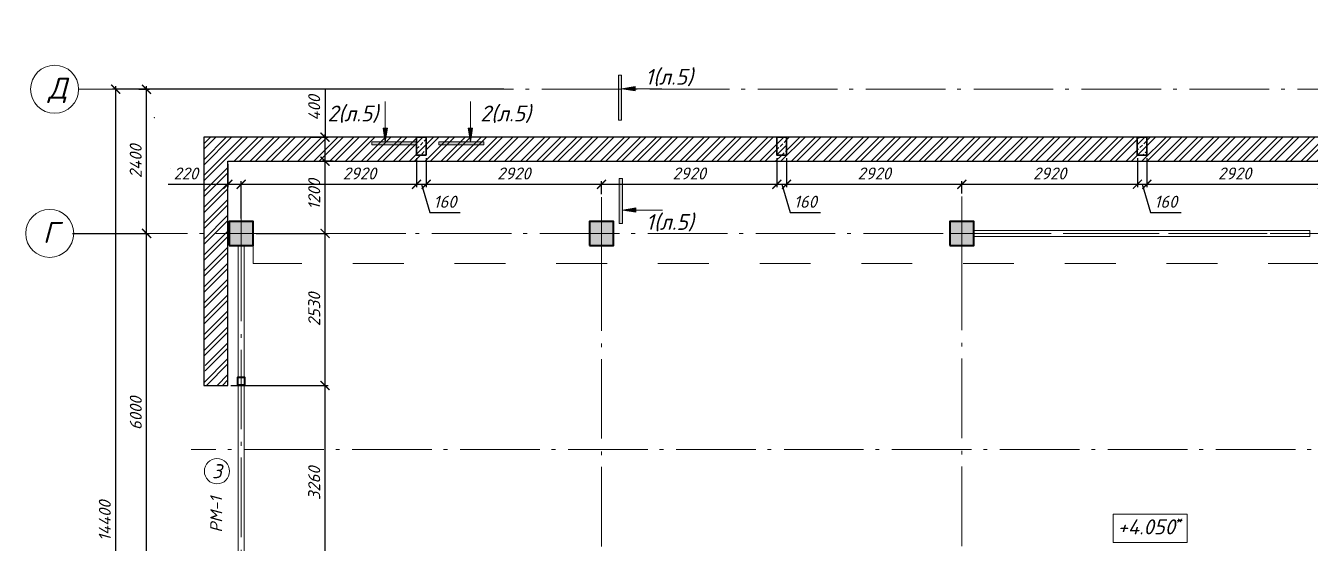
# Model space of a CAD drawing. Header units: millimetres. Extents: x -261261 to 40490, y -238222 to -44846.
# Drawn here: x -218238 to -196851, y -72370 to -63752 of the extents above; entities that cross this region are included whole.
import ezdxf
from ezdxf.enums import TextEntityAlignment as Align

# ---------------------------------------------------------------- set-up
doc = ezdxf.new("R2010")
doc.units = ezdxf.units.MM
doc.header["$MEASUREMENT"] = 0
for name, pattern in [('Double Dashed', [1797.222233, 1325, -211.666656, 63.333344, -197.222233]), ('IWC-GIB-5-NPK-M2-A-5-A1-2100$0$HIDDEN', [9.525, 6.35, -3.175]), ('Штриховая', [5644.444466, 2822.222233, -2822.222233]), ('штриховаяX2', [38.1, 25.4, -12.7])]:
    doc.linetypes.add(name, pattern=pattern)
doc.layers.get('0').update_dxf_attribs({"lineweight": 5})
doc.layers.add('#Hatch', color=252, linetype='Continuous', lineweight=5, true_color=0x696969)
for name, color, linetype, lineweight in [('#Бетон', 10, 'Continuous', 35), ('#Выноски', 150, 'Continuous', 15), ('#Оси', 7, 'Continuous', 5), ('k_ Рамка', 7, 'Continuous', 50), ('колонны_Ном._пера__94', 252, 'Continuous', 13), ('колонны_Ном._пера__99', 7, 'Continuous', 40), ('Конструкции', 160, 'Continuous', 5), ('оси_Ном._пера__96', 7, 'Continuous', 5), ('оси_Ном._пера__97', 7, 'Continuous', 20), ('размеры', 7, 'Continuous', 5), ('текст_Ном._пера__98', 7, 'Continuous', 35), ('чертеж_Ном._пера__98', 7, 'Continuous', 35)]:
    doc.layers.add(name, color=color, linetype=linetype, lineweight=lineweight)
for name, color, linetype in [('#стены наруж', 7, 'Continuous'), ('колонны', 7, 'Continuous'), ('оси', 7, 'Continuous')]:
    doc.layers.add(name, color=color, linetype=linetype)
doc.styles.add('GOST 2.304', font='isocpeui.ttf')
doc.styles.get("Standard").update_dxf_attribs({"font": 'isocpeui.ttf'})
doc.styles.add('STEP PR', font='isocpeui.ttf')
doc.styles.add('СГЕНЕРИР_СТИЛЬ_3', font='gost_2_304-81_type.ttf')
doc.dimstyles.get("Standard").update_dxf_attribs({"dimtxt": 200, "dimasz": 150, "dimexe": 50, "dimexo": 50, "dimgap": 80, "dimtad": 1, "dimdec": 0, "dimzin": 0, "dimdsep": 46, "dimtxsty": 'Standard', "dimblk": 'ARCHTICK', "dimcen": 5, "dimdle": 50, "dimadec": 0, "dimazin": 0, "dimtfac": 1, "dimtdec": 0, "dimtofl": 0, "dimtmove": 1, "dimatfit": 3, "dimfxl": 1, "dimtolj": 1, "dimtzin": 0, "dimarcsym": 0})

# ---------------------------------------------------------------- blocks, each defined once
blk = doc.blocks.new('Стандартный маркер сетки')
at = {"layer": 'оси_Ном._пера__96', "linetype": 'Double Dashed'}
blk.add_line((900, 0), (0, 0), dxfattribs=at)
at = {"layer": 'оси_Ном._пера__96', "linetype": 'Double Dashed', "lineweight": 5}
for p, q in [((900, 0), (17157, 0)), ((17157, 0), (18057, 0))]:
    blk.add_line(p, q, dxfattribs=at)
at = {"layer": 'оси_Ном._пера__96', "linetype": 'Double Dashed'}
blk.add_point((17157, 0), dxfattribs=at)
blk.add_point((17157, 0), dxfattribs=at)
at = {"layer": 'оси_Ном._пера__97', "linetype": 'Continuous'}
blk.add_circle((18457, 0), 400, dxfattribs=at)
at = {"layer": 'оси_Ном._пера__96', "style": 'СГЕНЕРИР_СТИЛЬ_3'}
blk.add_attdef('AC_MarkerText_1', text='', height=350, rotation=90, dxfattribs=at).set_placement((18727, -87), align=Align.BOTTOM_LEFT)
blk = doc.blocks.new('Стандартный маркер сетки_2')
at = {"layer": 'оси_Ном._пера__96', "linetype": 'Double Dashed'}
blk.add_line((900, 0), (0, 0), dxfattribs=at)
at = {"layer": 'оси_Ном._пера__96', "linetype": 'Double Dashed', "lineweight": 5}
for p, q in [((900, 0), (17157, 0)), ((17157, 0), (18057, 0))]:
    blk.add_line(p, q, dxfattribs=at)
blk.add_point((17157, 0), dxfattribs=at)
blk.add_point((17157, 0), dxfattribs=at)
at = {"layer": 'оси_Ном._пера__97', "linetype": 'Continuous'}
blk.add_circle((18457, 0), 400, dxfattribs=at)
at = {"layer": 'оси_Ном._пера__96', "style": 'СГЕНЕРИР_СТИЛЬ_3'}
blk.add_attdef('AC_MarkerText_1', text='', height=350, rotation=90, dxfattribs=at).set_placement((18727, -122), align=Align.BOTTOM_LEFT)
blk = doc.blocks.new('Стандартный маркер сетки_3')
at = {"layer": 'оси_Ном._пера__96', "linetype": 'Double Dashed'}
for p, q in [((900, 0), (0, 0)), ((17157, 0), (18057, 0))]:
    blk.add_line(p, q, dxfattribs=at)
at = {"layer": 'оси_Ном._пера__96', "linetype": 'Double Dashed', "lineweight": 5}
blk.add_line((900, 0), (17157, 0), dxfattribs=at)
at = {"layer": 'оси_Ном._пера__96', "linetype": 'Double Dashed'}
blk.add_point((17157, 0), dxfattribs=at)
blk.add_point((17157, 0), dxfattribs=at)
at = {"layer": 'оси_Ном._пера__97', "linetype": 'Continuous'}
blk.add_circle((18457, 0), 400, dxfattribs=at)
at = {"layer": 'оси_Ном._пера__96', "style": 'СГЕНЕРИР_СТИЛЬ_3'}
blk.add_attdef('AC_MarkerText_1', text='', height=350, rotation=90, dxfattribs=at).set_placement((18727, -122), align=Align.BOTTOM_LEFT)
blk = doc.blocks.new('Стандартный маркер сетки_4')
at = {"layer": 'оси_Ном._пера__96', "linetype": 'Double Dashed', "lineweight": 5}
blk.add_line((-2864, 0), (17157, 0), dxfattribs=at)
at = {"layer": 'оси_Ном._пера__96', "linetype": 'Double Dashed'}
for p, q in [((900, 0), (0, 0)), ((17157, 0), (18057, 0))]:
    blk.add_line(p, q, dxfattribs=at)
blk.add_point((17157, 0), dxfattribs=at)
blk.add_point((17157, 0), dxfattribs=at)
at = {"layer": 'оси_Ном._пера__97', "linetype": 'Continuous'}
blk.add_circle((18457, 0), 400, dxfattribs=at)
at = {"layer": 'оси_Ном._пера__96', "style": 'СГЕНЕРИР_СТИЛЬ_3'}
blk.add_attdef('AC_MarkerText_1', text='', height=350, rotation=90, dxfattribs=at).set_placement((18727, -139), align=Align.BOTTOM_LEFT)
blk = doc.blocks.new('_ArchTick')
at = {"color": 0, "linetype": 'ByBlock', "const_width": 0.15}
blk.add_lwpolyline([(-0.5, -0.5), (0.5, 0.5)], dxfattribs=at)
blk = doc.blocks.new('*D26')
at = {"layer": 'Defpoints', "color": 0, "transparency": 16777216}
for p in [(-217509, -67210), (-216225, -67210), (-216546, -73210)]:
    blk.add_point(p, dxfattribs=at)
at = {"layer": 'размеры', "color": 0, "lineweight": -2, "transparency": 16777216}
for p, q in [((-217459, -67210), (-216175, -67210)), ((-216225, -73260), (-216225, -67160)), ((-216496, -73210), (-216175, -73210))]:
    blk.add_line(p, q, dxfattribs=at)
at = {"layer": 'размеры', "color": 0, "lineweight": -2, "transparency": 16777216, "xscale": 150, "yscale": 150, "zscale": 150}
for p, rotation in [((-216225, -67210), 90), ((-216225, -73210), 270)]:
    blk.add_blockref('_ArchTick', p, dxfattribs=dict(at, rotation=rotation))
at = {"layer": 'размеры', "color": 0, "transparency": 16777216, "insert": (-216405, -70206), "char_height": 200, "attachment_point": 5, "rotation": 90}
blk.add_mtext('\\A1;6000', dxfattribs=at)
blk = doc.blocks.new('*D44')
at = {"layer": 'Defpoints', "color": 0, "transparency": 16777216}
for p in [(-210229, -64810), (-216741, -79210), (-216352, -79210)]:
    blk.add_point(p, dxfattribs=at)
at = {"layer": 'размеры', "color": 0, "lineweight": -2, "transparency": 16777216}
for p, q in [((-216741, -64760), (-216741, -79260)), ((-210279, -64810), (-216791, -64810)), ((-216402, -79210), (-216791, -79210))]:
    blk.add_line(p, q, dxfattribs=at)
at = {"layer": 'размеры', "color": 0, "lineweight": -2, "transparency": 16777216, "xscale": 150, "yscale": 150, "zscale": 150}
for p, rotation in [((-216741, -64810), 90), ((-216741, -79210), 270)]:
    blk.add_blockref('_ArchTick', p, dxfattribs=dict(at, rotation=rotation))
at = {"layer": 'размеры', "color": 0, "transparency": 16777216, "insert": (-216921, -71996), "char_height": 200, "attachment_point": 5, "rotation": 90}
blk.add_mtext('\\A1;14400', dxfattribs=at)
blk = doc.blocks.new('*D60')
at = {"layer": 'Defpoints', "color": 0, "transparency": 16777216}
for p in [(-216403, -64810), (-216227, -64810), (-216226, -67210)]:
    blk.add_point(p, dxfattribs=at)
at = {"layer": 'размеры', "color": 0, "lineweight": -2, "transparency": 16777216}
for p, q in [((-216227, -67260), (-216227, -64760)), ((-216353, -64810), (-216177, -64810)), ((-216276, -67210), (-216277, -67210))]:
    blk.add_line(p, q, dxfattribs=at)
at = {"layer": 'размеры', "color": 0, "lineweight": -2, "transparency": 16777216, "xscale": 150, "yscale": 150, "zscale": 150}
for p, rotation in [((-216227, -64810), 90), ((-216227, -67210), 270)]:
    blk.add_blockref('_ArchTick', p, dxfattribs=dict(at, rotation=rotation))
at = {"layer": 'размеры', "color": 0, "transparency": 16777216, "insert": (-216407, -66010), "char_height": 200, "attachment_point": 5, "rotation": 90}
blk.add_mtext('\\A1;2400', dxfattribs=at)
blk = doc.blocks.new('Колонна_15_1', base_point=(22379, 71856))
at = {"layer": 'колонны_Ном._пера__94', "linetype": 'Continuous', "true_color": 0x7d7d7d}
blk.add_hatch(color=8, dxfattribs=at).paths.add_polyline_path([(22179, 71647), (22579, 71647), (22579, 72047), (22179, 72047)])
blk.add_hatch(color=8, dxfattribs=at).paths.add_polyline_path([(22179, 71647), (22579, 71647), (22579, 72047), (22179, 72047)])
at = {"layer": 'колонны_Ном._пера__99', "linetype": 'Continuous', "flags": 128}
blk.add_lwpolyline([(22179, 71647), (22579, 71647), (22579, 72047), (22179, 72047)], close=True, dxfattribs=at)
at = {"layer": 'колонны_Ном._пера__99', "color": 8, "linetype": 'Continuous', "true_color": 0x737373, "flags": 128}
blk.add_lwpolyline([(22179, 71647), (22579, 71647), (22579, 72047), (22179, 72047)], close=True, dxfattribs=at)
at = {"layer": 'оси_Ном._пера__96', "color": 253, "lineweight": 5, "true_color": 0x9c9c9c}
for points in [[(22379, 72047), (22379, 71647)], [(22379, 72047), (22379, 71647)], [(22179, 71847), (22579, 71847)], [(22179, 71847), (22579, 71847)]]:
    blk.add_lwpolyline(points, dxfattribs=at)
blk = doc.blocks.new('Связ001')
at = {"layer": 'Конструкции', "color": 102, "linetype": 'Continuous', "lineweight": 9}
blk.add_lwpolyline([(5837, 0), (5837, 100), (0, 100), (0, 0), (5837, 0)], dxfattribs=at)
blk = doc.blocks.new('*D135')
at = {"layer": 'Defpoints', "color": 0, "transparency": 16777216}
for p in [(-214871, -69741), (-213255, -69741), (-214871, -73000)]:
    blk.add_point(p, dxfattribs=at)
at = {"layer": 'размеры', "color": 0, "lineweight": -2, "transparency": 16777216}
for p, q in [((-213255, -73050), (-213255, -69691)), ((-214821, -69741), (-213205, -69741)), ((-214821, -73000), (-213205, -73000))]:
    blk.add_line(p, q, dxfattribs=at)
at = {"layer": 'размеры', "color": 0, "lineweight": -2, "transparency": 16777216, "xscale": 150, "yscale": 150, "zscale": 150}
for p, rotation in [((-213255, -69741), 90), ((-213255, -73000), 270)]:
    blk.add_blockref('_ArchTick', p, dxfattribs=dict(at, rotation=rotation))
at = {"layer": 'размеры', "color": 0, "transparency": 16777216, "insert": (-213435, -71371), "char_height": 200, "attachment_point": 5, "rotation": 90}
blk.add_mtext('\\A1;3260', dxfattribs=at)
blk = doc.blocks.new('*D136')
at = {"layer": 'Defpoints', "color": 0, "transparency": 16777216}
for p in [(-214451, -67210), (-213255, -67210), (-214871, -69741)]:
    blk.add_point(p, dxfattribs=at)
at = {"layer": 'размеры', "color": 0, "lineweight": -2, "transparency": 16777216}
for p, q in [((-214401, -67210), (-213205, -67210)), ((-213255, -69791), (-213255, -67160)), ((-214821, -69741), (-213205, -69741))]:
    blk.add_line(p, q, dxfattribs=at)
at = {"layer": 'размеры', "color": 0, "lineweight": -2, "transparency": 16777216, "xscale": 150, "yscale": 150, "zscale": 150}
for p, rotation in [((-213255, -67210), 90), ((-213255, -69741), 270)]:
    blk.add_blockref('_ArchTick', p, dxfattribs=dict(at, rotation=rotation))
at = {"layer": 'размеры', "color": 0, "transparency": 16777216, "insert": (-213435, -68476), "char_height": 200, "attachment_point": 5, "rotation": 90}
blk.add_mtext('\\A1;2530', dxfattribs=at)
blk = doc.blocks.new('*D137')
at = {"layer": 'Defpoints', "color": 0, "transparency": 16777216}
for p in [(-214871, -66010), (-213255, -66010), (-214451, -67210)]:
    blk.add_point(p, dxfattribs=at)
at = {"layer": 'размеры', "color": 0, "lineweight": -2, "transparency": 16777216}
for p, q in [((-214821, -66010), (-213205, -66010)), ((-213255, -67260), (-213255, -65960)), ((-214401, -67210), (-213205, -67210))]:
    blk.add_line(p, q, dxfattribs=at)
at = {"layer": 'размеры', "color": 0, "lineweight": -2, "transparency": 16777216, "xscale": 150, "yscale": 150, "zscale": 150}
for p, rotation in [((-213255, -66010), 90), ((-213255, -67210), 270)]:
    blk.add_blockref('_ArchTick', p, dxfattribs=dict(at, rotation=rotation))
at = {"layer": 'размеры', "color": 0, "transparency": 16777216, "insert": (-213435, -66560), "char_height": 200, "attachment_point": 5, "rotation": 90}
blk.add_mtext('\\A1;1200', dxfattribs=at)
blk = doc.blocks.new('*D138')
at = {"layer": 'Defpoints', "color": 0, "transparency": 16777216}
for p in [(-213540, -65610), (-213255, -65610), (-213070, -66010)]:
    blk.add_point(p, dxfattribs=at)
at = {"layer": 'размеры', "color": 0, "lineweight": -2, "transparency": 16777216}
for p, q in [((-213255, -64822), (-213255, -65610)), ((-213490, -65610), (-213205, -65610)), ((-213255, -66060), (-213255, -65560)), ((-213120, -66010), (-213305, -66010))]:
    blk.add_line(p, q, dxfattribs=at)
at = {"layer": 'размеры', "color": 0, "lineweight": -2, "transparency": 16777216, "xscale": 150, "yscale": 150, "zscale": 150}
for p, rotation in [((-213255, -65610), 90), ((-213255, -66010), 270)]:
    blk.add_blockref('_ArchTick', p, dxfattribs=dict(at, rotation=rotation))
at = {"layer": 'размеры', "color": 0, "transparency": 16777216, "insert": (-213435, -65120), "char_height": 200, "attachment_point": 5, "rotation": 90}
blk.add_mtext('\\A1;400', dxfattribs=at)
blk = doc.blocks.new('сердечник160х300')
at = {"layer": '#Hatch'}
h = blk.add_hatch(dxfattribs=at)
h.set_pattern_fill('ANSI33', color=256, scale=500)
h.paths.add_polyline_path([(80, 150), (-80, 150), (-80, -150), (80, -150)])
at = {"layer": '#Бетон'}
blk.add_lwpolyline([(80, -150), (80, 150), (-80, 150), (-80, -150)], close=True, dxfattribs=at)
blk = doc.blocks.new('*D156')
at = {"layer": 'Defpoints', "color": 0, "transparency": 16777216}
for p in [(-214871, -66010), (-214651, -66393), (-214651, -67010)]:
    blk.add_point(p, dxfattribs=at)
at = {"layer": 'размеры', "color": 0, "lineweight": -2, "transparency": 16777216}
for p, q in [((-214871, -66060), (-214871, -66443)), ((-215865, -66393), (-214871, -66393)), ((-214921, -66393), (-214601, -66393)), ((-214651, -66960), (-214651, -66343))]:
    blk.add_line(p, q, dxfattribs=at)
at = {"layer": 'размеры', "color": 0, "lineweight": -2, "transparency": 16777216, "xscale": 150, "yscale": 150, "zscale": 150, "rotation": 180}
blk.add_blockref('_ArchTick', (-214871, -66393), dxfattribs=at)
at = {"layer": 'размеры', "color": 0, "lineweight": -2, "transparency": 16777216, "xscale": 150, "yscale": 150, "zscale": 150}
blk.add_blockref('_ArchTick', (-214651, -66393), dxfattribs=at)
at = {"layer": 'размеры', "color": 0, "transparency": 16777216, "insert": (-215572, -66213), "char_height": 200, "attachment_point": 5}
blk.add_mtext('\\A1;220', dxfattribs=at)
blk = doc.blocks.new('*D157')
at = {"layer": 'Defpoints', "color": 0, "transparency": 16777216}
for p in [(-211731, -65910), (-211571, -65910), (-211571, -66393)]:
    blk.add_point(p, dxfattribs=at)
at = {"layer": 'размеры', "color": 0, "lineweight": -2, "transparency": 16777216}
for p, q in [((-211731, -65960), (-211731, -66443)), ((-211571, -65960), (-211571, -66443)), ((-211781, -66393), (-211521, -66393)), ((-211651, -66393), (-211510, -66863)), ((-211510, -66863), (-211004, -66863))]:
    blk.add_line(p, q, dxfattribs=at)
at = {"layer": 'размеры', "color": 0, "lineweight": -2, "transparency": 16777216, "xscale": 150, "yscale": 150, "zscale": 150, "rotation": 180}
blk.add_blockref('_ArchTick', (-211731, -66393), dxfattribs=at)
at = {"layer": 'размеры', "color": 0, "lineweight": -2, "transparency": 16777216, "xscale": 150, "yscale": 150, "zscale": 150}
blk.add_blockref('_ArchTick', (-211571, -66393), dxfattribs=at)
at = {"layer": 'размеры', "color": 0, "transparency": 16777216, "insert": (-211257, -66683), "char_height": 200, "attachment_point": 5}
blk.add_mtext('\\A1;160', dxfattribs=at)
blk = doc.blocks.new('*D158')
at = {"layer": 'Defpoints', "color": 0, "transparency": 16777216}
for p in [(-211571, -65910), (-208651, -66393), (-208651, -66605)]:
    blk.add_point(p, dxfattribs=at)
at = {"layer": 'размеры', "color": 0, "lineweight": -2, "transparency": 16777216}
for p, q in [((-211571, -65960), (-211571, -66443)), ((-211621, -66393), (-208601, -66393)), ((-208651, -66555), (-208651, -66343))]:
    blk.add_line(p, q, dxfattribs=at)
at = {"layer": 'размеры', "color": 0, "lineweight": -2, "transparency": 16777216, "xscale": 150, "yscale": 150, "zscale": 150, "rotation": 180}
blk.add_blockref('_ArchTick', (-211571, -66393), dxfattribs=at)
at = {"layer": 'размеры', "color": 0, "lineweight": -2, "transparency": 16777216, "xscale": 150, "yscale": 150, "zscale": 150}
blk.add_blockref('_ArchTick', (-208651, -66393), dxfattribs=at)
at = {"layer": 'размеры', "color": 0, "transparency": 16777216, "insert": (-210111, -66213), "char_height": 200, "attachment_point": 5}
blk.add_mtext('\\A1;2920', dxfattribs=at)
blk = doc.blocks.new('*D159')
at = {"layer": 'Defpoints', "color": 0, "transparency": 16777216}
for p in [(-205731, -65910), (-205731, -66393), (-208651, -66605)]:
    blk.add_point(p, dxfattribs=at)
at = {"layer": 'размеры', "color": 0, "lineweight": -2, "transparency": 16777216}
for p, q in [((-205731, -65960), (-205731, -66443)), ((-208701, -66393), (-205681, -66393)), ((-208651, -66555), (-208651, -66343))]:
    blk.add_line(p, q, dxfattribs=at)
at = {"layer": 'размеры', "color": 0, "lineweight": -2, "transparency": 16777216, "xscale": 150, "yscale": 150, "zscale": 150, "rotation": 180}
blk.add_blockref('_ArchTick', (-208651, -66393), dxfattribs=at)
at = {"layer": 'размеры', "color": 0, "lineweight": -2, "transparency": 16777216, "xscale": 150, "yscale": 150, "zscale": 150}
blk.add_blockref('_ArchTick', (-205731, -66393), dxfattribs=at)
at = {"layer": 'размеры', "color": 0, "transparency": 16777216, "insert": (-207191, -66213), "char_height": 200, "attachment_point": 5}
blk.add_mtext('\\A1;2920', dxfattribs=at)
blk = doc.blocks.new('*D160')
at = {"layer": 'Defpoints', "color": 0, "transparency": 16777216}
for p in [(-205731, -65910), (-205571, -65910), (-205571, -66393)]:
    blk.add_point(p, dxfattribs=at)
at = {"layer": 'размеры', "color": 0, "lineweight": -2, "transparency": 16777216}
for p, q in [((-205731, -65960), (-205731, -66443)), ((-205571, -65960), (-205571, -66443)), ((-205781, -66393), (-205521, -66393)), ((-205651, -66393), (-205510, -66863)), ((-205510, -66863), (-205004, -66863))]:
    blk.add_line(p, q, dxfattribs=at)
at = {"layer": 'размеры', "color": 0, "lineweight": -2, "transparency": 16777216, "xscale": 150, "yscale": 150, "zscale": 150, "rotation": 180}
blk.add_blockref('_ArchTick', (-205731, -66393), dxfattribs=at)
at = {"layer": 'размеры', "color": 0, "lineweight": -2, "transparency": 16777216, "xscale": 150, "yscale": 150, "zscale": 150}
blk.add_blockref('_ArchTick', (-205571, -66393), dxfattribs=at)
at = {"layer": 'размеры', "color": 0, "transparency": 16777216, "insert": (-205257, -66683), "char_height": 200, "attachment_point": 5}
blk.add_mtext('\\A1;160', dxfattribs=at)
blk = doc.blocks.new('*D161')
at = {"layer": 'Defpoints', "color": 0, "transparency": 16777216}
for p in [(-205571, -65910), (-202651, -66393), (-202651, -66596)]:
    blk.add_point(p, dxfattribs=at)
at = {"layer": 'размеры', "color": 0, "lineweight": -2, "transparency": 16777216}
for p, q in [((-205571, -65960), (-205571, -66443)), ((-205621, -66393), (-202601, -66393)), ((-202651, -66546), (-202651, -66343))]:
    blk.add_line(p, q, dxfattribs=at)
at = {"layer": 'размеры', "color": 0, "lineweight": -2, "transparency": 16777216, "xscale": 150, "yscale": 150, "zscale": 150, "rotation": 180}
blk.add_blockref('_ArchTick', (-205571, -66393), dxfattribs=at)
at = {"layer": 'размеры', "color": 0, "lineweight": -2, "transparency": 16777216, "xscale": 150, "yscale": 150, "zscale": 150}
blk.add_blockref('_ArchTick', (-202651, -66393), dxfattribs=at)
at = {"layer": 'размеры', "color": 0, "transparency": 16777216, "insert": (-204111, -66213), "char_height": 200, "attachment_point": 5}
blk.add_mtext('\\A1;2920', dxfattribs=at)
blk = doc.blocks.new('*D162')
at = {"layer": 'Defpoints', "color": 0, "transparency": 16777216}
for p in [(-199731, -65910), (-199731, -66393), (-202651, -66596)]:
    blk.add_point(p, dxfattribs=at)
at = {"layer": 'размеры', "color": 0, "lineweight": -2, "transparency": 16777216}
for p, q in [((-199731, -65960), (-199731, -66443)), ((-202701, -66393), (-199681, -66393)), ((-202651, -66546), (-202651, -66343))]:
    blk.add_line(p, q, dxfattribs=at)
at = {"layer": 'размеры', "color": 0, "lineweight": -2, "transparency": 16777216, "xscale": 150, "yscale": 150, "zscale": 150, "rotation": 180}
blk.add_blockref('_ArchTick', (-202651, -66393), dxfattribs=at)
at = {"layer": 'размеры', "color": 0, "lineweight": -2, "transparency": 16777216, "xscale": 150, "yscale": 150, "zscale": 150}
blk.add_blockref('_ArchTick', (-199731, -66393), dxfattribs=at)
at = {"layer": 'размеры', "color": 0, "transparency": 16777216, "insert": (-201191, -66213), "char_height": 200, "attachment_point": 5}
blk.add_mtext('\\A1;2920', dxfattribs=at)
blk = doc.blocks.new('*D163')
at = {"layer": 'Defpoints', "color": 0, "transparency": 16777216}
for p in [(-199731, -65910), (-199571, -65910), (-199571, -66393)]:
    blk.add_point(p, dxfattribs=at)
at = {"layer": 'размеры', "color": 0, "lineweight": -2, "transparency": 16777216}
for p, q in [((-199731, -65960), (-199731, -66443)), ((-199571, -65960), (-199571, -66443)), ((-199781, -66393), (-199521, -66393)), ((-199651, -66393), (-199510, -66863)), ((-199510, -66863), (-199004, -66863))]:
    blk.add_line(p, q, dxfattribs=at)
at = {"layer": 'размеры', "color": 0, "lineweight": -2, "transparency": 16777216, "xscale": 150, "yscale": 150, "zscale": 150, "rotation": 180}
blk.add_blockref('_ArchTick', (-199731, -66393), dxfattribs=at)
at = {"layer": 'размеры', "color": 0, "lineweight": -2, "transparency": 16777216, "xscale": 150, "yscale": 150, "zscale": 150}
blk.add_blockref('_ArchTick', (-199571, -66393), dxfattribs=at)
at = {"layer": 'размеры', "color": 0, "transparency": 16777216, "insert": (-199257, -66683), "char_height": 200, "attachment_point": 5}
blk.add_mtext('\\A1;160', dxfattribs=at)
blk = doc.blocks.new('*D164')
at = {"layer": 'Defpoints', "color": 0, "transparency": 16777216}
for p in [(-199571, -65910), (-196651, -66393), (-196651, -66616)]:
    blk.add_point(p, dxfattribs=at)
at = {"layer": 'размеры', "color": 0, "lineweight": -2, "transparency": 16777216}
for p, q in [((-199571, -65960), (-199571, -66443)), ((-199621, -66393), (-196601, -66393)), ((-196651, -66566), (-196651, -66343))]:
    blk.add_line(p, q, dxfattribs=at)
at = {"layer": 'размеры', "color": 0, "lineweight": -2, "transparency": 16777216, "xscale": 150, "yscale": 150, "zscale": 150, "rotation": 180}
blk.add_blockref('_ArchTick', (-199571, -66393), dxfattribs=at)
at = {"layer": 'размеры', "color": 0, "lineweight": -2, "transparency": 16777216, "xscale": 150, "yscale": 150, "zscale": 150}
blk.add_blockref('_ArchTick', (-196651, -66393), dxfattribs=at)
at = {"layer": 'размеры', "color": 0, "transparency": 16777216, "insert": (-198111, -66213), "char_height": 200, "attachment_point": 5}
blk.add_mtext('\\A1;2920', dxfattribs=at)
blk = doc.blocks.new('*U225')
at = {"color": 0, "linetype": 'ByBlock', "lineweight": -2}
blk.add_circle((0, 0), 6, dxfattribs=at)
blk.add_attdef('Узел', text='', height=4, dxfattribs=at).set_placement((0, 0), align=Align.MIDDLE_CENTER)
blk = doc.blocks.new('*U251')
at = {"linetype": 'ByBlock', "ltscale": 100}
h = blk.add_hatch(color=256, dxfattribs=at)
h.dxf.hatch_style = 1
h.paths.add_polyline_path([(35, 1000), (-35, 1000), (-35, 0), (35, 0)])
h = blk.add_hatch(color=256, dxfattribs=at)
h.dxf.hatch_style = 1
h.paths.add_polyline_path([(335, 750), (335, 700), (335, 650), (35, 700)])
for p, q in [((-35, 1000), (35, 1000)), ((-35, 0), (-35, 1000)), ((35, 1000), (35, 0)), ((35, 700), (335, 750)), ((35, 700), (335, 650)), ((335, 750), (335, 700)), ((335, 650), (335, 700)), ((35, 0), (-35, 0))]:
    blk.add_line(p, q, dxfattribs=at)
at = {"linetype": 'ByBlock', "ltscale": 100, "extrusion": (0, 1, 0), "elevation": 700}
blk.add_lwpolyline([(-925, 0), (-335, 0)], dxfattribs=at)
at = {"ltscale": 100, "style": 'STEP PR'}
blk.add_attdef('Nv', text='', height=350, dxfattribs=at).set_placement((781, 790), align=Align.RIGHT)
blk = doc.blocks.new('*U249')
at = {"linetype": 'ByBlock', "ltscale": 100}
h = blk.add_hatch(color=256, dxfattribs=at)
h.dxf.hatch_style = 1
h.paths.add_polyline_path([(35, 0), (-35, 0), (-35, -1000), (35, -1000)])
h = blk.add_hatch(color=256, dxfattribs=at)
h.dxf.hatch_style = 1
h.paths.add_polyline_path([(335, -750), (335, -700), (335, -650), (35, -700)])
for p, q in [((35, 0), (-35, 0)), ((-35, 0), (-35, -1000)), ((35, -1000), (35, 0)), ((35, -700), (335, -650)), ((35, -700), (335, -750)), ((335, -650), (335, -700)), ((335, -750), (335, -700)), ((-35, -1000), (35, -1000))]:
    blk.add_line(p, q, dxfattribs=at)
at = {"linetype": 'ByBlock', "ltscale": 100, "extrusion": (0, -1, 0), "elevation": 700}
blk.add_lwpolyline([(925, 0), (335, 0)], dxfattribs=at)
at = {"ltscale": 100, "style": 'STEP PR'}
blk.add_attdef('Nv', text='', height=350, dxfattribs=at).set_placement((781, -1140), align=Align.RIGHT)
blk = doc.blocks.new('*D268')
at = {"layer": 'Defpoints', "color": 0, "transparency": 16777216}
for p in [(-211731, -66393), (-211731, -66393), (-214651, -67010)]:
    blk.add_point(p, dxfattribs=at)
at = {"layer": 'размеры', "color": 0, "lineweight": -2, "transparency": 16777216}
for p, q in [((-214701, -66393), (-211681, -66393)), ((-214651, -66960), (-214651, -66343))]:
    blk.add_line(p, q, dxfattribs=at)
at = {"layer": 'размеры', "color": 0, "lineweight": -2, "transparency": 16777216, "xscale": 150, "yscale": 150, "zscale": 150, "rotation": 180}
blk.add_blockref('_ArchTick', (-214651, -66393), dxfattribs=at)
at = {"layer": 'размеры', "color": 0, "lineweight": -2, "transparency": 16777216, "xscale": 150, "yscale": 150, "zscale": 150}
blk.add_blockref('_ArchTick', (-211731, -66393), dxfattribs=at)
at = {"layer": 'размеры', "color": 0, "transparency": 16777216, "insert": (-212681, -66213), "char_height": 200, "attachment_point": 5}
blk.add_mtext('\\A1;2920', dxfattribs=at)
blk = doc.blocks.new('*U250')
at = {"ltscale": 100}
h = blk.add_hatch(color=256, dxfattribs=at)
h.dxf.hatch_style = 1
h.paths.add_polyline_path([(-85, 1070), (-35, 1070), (15, 1070), (-35, 770)])
h = blk.add_hatch(color=256, dxfattribs=at)
h.dxf.hatch_style = 1
h.paths.add_polyline_path([(665, 700), (665, 770), (-335, 770), (-335, 700)])
at = {"linetype": 'Continuous', "ltscale": 100}
for p, q in [((-85, 1070), (-35, 1070)), ((-35, 770), (-85, 1070)), ((-35, 770), (15, 1070)), ((15, 1070), (-35, 1070)), ((-335, 700), (-335, 770)), ((-335, 770), (665, 770)), ((665, 700), (-335, 700))]:
    blk.add_line(p, q, dxfattribs=at)
at = {"linetype": 'Continuous', "ltscale": 100, "extrusion": (-1, -1e-16, 0), "elevation": 35}
blk.add_lwpolyline([(-1660, 0), (-1070, 0)], dxfattribs=at)
at = {"linetype": 'Continuous', "ltscale": 100}
blk.add_lwpolyline([(665, 700), (665, 770)], dxfattribs=at)
at = {"ltscale": 100, "style": 'STEP PR'}
blk.add_attdef('Nh', text='', height=350, dxfattribs=at).set_placement((-192, 1222), align=Align.RIGHT)
blk = doc.blocks.new('*U531')
at = {"ltscale": 100}
h = blk.add_hatch(color=256, dxfattribs=at)
h.dxf.hatch_style = 1
h.paths.add_polyline_path([(1415, 1070), (1365, 1070), (1315, 1070), (1365, 770)])
h = blk.add_hatch(color=256, dxfattribs=at)
h.dxf.hatch_style = 1
h.paths.add_polyline_path([(1665, 700), (1665, 770), (665, 770), (665, 700)])
at = {"linetype": 'Continuous', "ltscale": 100}
for p, q in [((1365, 770), (1315, 1070)), ((1315, 1070), (1365, 1070)), ((1415, 1070), (1365, 1070)), ((1365, 770), (1415, 1070)), ((1665, 770), (665, 770)), ((665, 700), (1665, 700)), ((1665, 700), (1665, 770))]:
    blk.add_line(p, q, dxfattribs=at)
at = {"linetype": 'Continuous', "ltscale": 100, "extrusion": (1, -1e-16, 0), "elevation": 1365}
blk.add_lwpolyline([(1660, 0), (1070, 0)], dxfattribs=at)
at = {"linetype": 'Continuous', "ltscale": 100}
blk.add_lwpolyline([(665, 700), (665, 770)], dxfattribs=at)
at = {"ltscale": 100, "style": 'STEP PR'}
blk.add_attdef('Nh', text='', height=350, dxfattribs=at).set_placement((1799, 1222), align=Align.RIGHT)

msp = doc.modelspace()

# ---------------------------------------------------------------- hatches: boundary and pattern name
at = {"layer": '#Hatch'}
h = msp.add_hatch(dxfattribs=at)
h.set_pattern_fill('ANSI32', color=256, scale=500)
h.paths.add_polyline_path([(-187731.5, -65910.3), (-187731.5, -65610.4), (-193571.5, -65610.4), (-193571.5, -65910.4), (-193731.5, -65910.4), (-193731.5, -65610.4), (-199571.5, -65610.4), (-199571.5, -65910.3), (-199731.5, -65910.3), (-199731.5, -65610.4), (-205571.5, -65610.4), (-205571.5, -65910.3), (-205731.5, -65910.3), (-205731.5, -65610.4), (-211571.3, -65610.4), (-211571.3, -65910.3), (-211731.3, -65910.3), (-211731.3, -65610.4), (-215271.5, -65610.4), (-215271.5, -69310.9), (-215251.5, -69310.9), (-215251.5, -69510.9), (-215271.5, -69510.9), (-215271.5, -69740.7), (-214871.5, -69740.7), (-214871.5, -66010.4), (-184651.2, -66010.4), (-184651.2, -66090), (-184351.2, -66090), (-184351.2, -65610.4), (-187571.5, -65610.4), (-187571.5, -65910.3)])

# ---------------------------------------------------------------- linework, layer by layer
at = {"layer": '#стены наруж', "lineweight": 30}
msp.add_lwpolyline([(-184351.2, -65610.4), (-184351.2, -65610.4), (-184351.2, -65610.4), (-184351.2, -65610.4), (-184351.2, -65610.4), (-215271.5, -65610.4), (-215271.5, -69740.7), (-214871.5, -69740.7), (-214871.5, -66010.4), (-184651.2, -66010.4), (-184651.2, -66090), (-184351.2, -66090), (-184351.2, -65610.4)], dxfattribs=at)
at = {"layer": 'Defpoints', "color": 8, "linetype": 'штриховаяX2', "lineweight": 5, "ltscale": 5, "true_color": 0x737373, "const_width": 0.5}
for points in [[(-214851.5, -67010.4), (-214451.5, -67010.4), (-214451.5, -65710.4), (-214851.5, -65710.4)], [(-208751.5, -67010.4), (-208551.5, -67010.4), (-208551.5, -65710.4), (-208751.5, -65710.4)], [(-202751.5, -67010.4), (-202551.5, -67010.4), (-202551.5, -65710.4), (-202751.5, -65710.4)], [(-214451.5, -67010.4), (-196856.7, -67010.4), (-196856.7, -67410.4), (-214451.5, -67410.4)]]:
    msp.add_lwpolyline(points, close=True, dxfattribs=at)
at = {"layer": 'Defpoints', "color": 4, "linetype": 'Штриховая', "lineweight": 5, "ltscale": 0.3}
msp.add_lwpolyline([(-214451, -67210.4), (-184851.5, -67210.4), (-184851.5, -67710.6), (-214451, -67710.6)], close=True, dxfattribs=at)
at = {"layer": 'колонны_Ном._пера__99', "linetype": 'Continuous', "flags": 128}
msp.add_lwpolyline([(-214711.2, -69730.7), (-214591.2, -69730.7), (-214591.2, -69610.7), (-214711.2, -69610.7)], close=True, dxfattribs=at)
at = {"layer": 'оси_Ном._пера__96', "linetype": 'Double Dashed'}
for p, q in [((-216265.2, -64810.4), (-217356.9, -64810.4)), ((-143619.1, -64810.4), (-216265.2, -64810.4)), ((-216265.2, -67210.4), (-217438.2, -67210.4)), ((-184990.1, -67210.4), (-216265.2, -67210.4)), ((-143182.5, -70810.4), (-215482.5, -70810.4))]:
    msp.add_line(p, q, dxfattribs=at)
for p in [(-216265.2, -64810.4), (-216265.2, -64810.4), (-216096.2, -65285.4), (-216096.2, -65285.4), (-216265.2, -67210.4), (-216265.2, -67210.4)]:
    msp.add_point(p, dxfattribs=at)
at = {"layer": 'оси_Ном._пера__97', "linetype": 'Continuous'}
for centre in [(-217756.9, -64810.4), (-217838.2, -67210.4)]:
    msp.add_ellipse(centre, major_axis=(-282.8, 282.8), ratio=1, start_param=0.7853982, end_param=7.0685835, dxfattribs=at)
at = {"layer": 'размеры', "color": 20, "linetype": 'IWC-GIB-5-NPK-M2-A-5-A1-2100$0$HIDDEN', "lineweight": 5, "ltscale": 30}
msp.add_lwpolyline([(-215820.4, -66125.1), (-215820.4, -66126.7)], dxfattribs=at)
at = {"layer": 'текст_Ном._пера__98', "linetype": 'Continuous', "lineweight": 5, "flags": 128}
msp.add_lwpolyline([(-200134.8, -71886.3), (-198899.6, -71886.3), (-198899.6, -72354.5), (-200134.8, -72354.5)], close=True, dxfattribs=at)

# ---------------------------------------------------------------- block references
at = {"layer": '#Выноски'}
ref = msp.add_blockref('*U251', (-208343.6, -65326.9), dxfattribs=dict(at, xscale=0.75, yscale=0.75, zscale=0.75))
ref.add_attrib('Nv', '1(л.5)', dxfattribs={"layer": '0', "ltscale": 100, "height": 262.5, "style": 'STEP PR'}).set_placement((-207128.9, -64734.4), align=Align.RIGHT)
at = {"layer": '#Выноски', "xscale": 0.75, "yscale": 0.75, "zscale": 0.75}
msp.add_blockref('*U250', (-212225.6, -66261.6), dxfattribs=at).add_auto_attribs({'Nh': '2(л.5)'})
at = {"layer": '#Выноски'}
ref = msp.add_blockref('*U531', (-211859.2, -66261.6), dxfattribs=dict(at, xscale=0.75, yscale=0.75, zscale=0.75))
ref.add_attrib('Nh', '2(л.5)', dxfattribs={"layer": '0', "ltscale": 100, "height": 262.5, "style": 'STEP PR'}).set_placement((-209826.3, -65345.2), align=Align.RIGHT)
ref = msp.add_blockref('*U249', (-208331.1, -66296.8), dxfattribs=dict(at, xscale=0.75, yscale=0.75, zscale=0.75))
ref.add_attrib('Nv', '1(л.5)', dxfattribs={"layer": '0', "ltscale": 100, "height": 262.5, "style": 'STEP PR'}).set_placement((-207116.4, -67151.8), align=Align.RIGHT)
at = {"layer": 'колонны'}
for p in [(-214651.2, -67201.5), (-208651.5, -67201.5), (-202651.5, -67201.5)]:
    msp.add_blockref('Колонна_15_1', p, dxfattribs=at)
at = {"layer": 'Конструкции', "linetype": 'Continuous', "lineweight": 5, "xscale": 0.9584354169361498, "zscale": 1000}
msp.add_blockref('Связ001', (-202451.5, -67260.4), dxfattribs=at)
at = {"layer": 'оси', "color": 251, "linetype": 'Continuous', "lineweight": 13}
ref = msp.add_blockref('Стандартный маркер сетки_4', (-196651.2, -66616.3), dxfattribs=dict(at, zscale=1000, rotation=270))
ref.add_attrib('AC_MarkerText_1', '4', dxfattribs={"color": 7, "linetype": 'Continuous', "lineweight": 13, "height": 350, "rotation": 360}).set_placement((-196790.3, -85343.3), align=Align.BOTTOM_LEFT)
at = {"layer": 'оси'}
ref = msp.add_blockref('Стандартный маркер сетки', (-214651.2, -66449.3), dxfattribs=dict(at, zscale=1000, rotation=270))
ref.add_attrib('AC_MarkerText_1', '1', dxfattribs={"color": 7, "linetype": 'Continuous', "lineweight": 13, "height": 350, "rotation": 360}).set_placement((-214737.7, -85176.3), align=Align.BOTTOM_LEFT)
ref = msp.add_blockref('Стандартный маркер сетки_2', (-208651.2, -66605), dxfattribs=dict(at, zscale=1000, rotation=270))
ref.add_attrib('AC_MarkerText_1', '2', dxfattribs={"color": 7, "linetype": 'Continuous', "lineweight": 13, "height": 350, "rotation": 360}).set_placement((-208773.4, -85332), align=Align.BOTTOM_LEFT)
ref = msp.add_blockref('Стандартный маркер сетки_3', (-202651.2, -66595.9), dxfattribs=dict(at, zscale=1000, rotation=270))
ref.add_attrib('AC_MarkerText_1', '3', dxfattribs={"color": 7, "linetype": 'Continuous', "lineweight": 13, "height": 350, "rotation": 360}).set_placement((-202773.4, -85322.9), align=Align.BOTTOM_LEFT)
at = {"layer": 'размеры'}
for p in [(-211651.3, -65760.3), (-205651.5, -65760.3), (-199651.5, -65760.3)]:
    msp.add_blockref('сердечник160х300', p, dxfattribs=at)
ref = msp.add_blockref('*U225', (-215053.7, -71169.7), dxfattribs=dict(at, xscale=35, yscale=35, zscale=35))
ref.add_attrib('Узел', '3', dxfattribs={"layer": '0', "color": 0, "linetype": 'ByBlock', "lineweight": -2, "height": 233.3}).set_placement((-215053.7, -71169.7), align=Align.MIDDLE_CENTER)
at = {"layer": 'чертеж_Ном._пера__98', "linetype": 'Continuous', "lineweight": 5, "xscale": 0.9584354169361498, "zscale": 1000, "rotation": 90}
msp.add_blockref('Связ001', (-214599.6, -73010.4), dxfattribs=at)

# ---------------------------------------------------------------- texts
at = {"layer": '#Оси', "linetype": 'Continuous', "ltscale": 100, "style": 'GOST 2.304'}
for s, p in [('Д', (-217706.9, -64794.1)), ('Г', (-217823.8, -67194.1))]:
    msp.add_text(s, height=350, dxfattribs=at).set_placement(p, align=Align.MIDDLE_CENTER)
at = {"layer": 'k_ Рамка', "color": 7, "style": 'STEP PR'}
msp.add_text('РМ-1', height=200, rotation=90, dxfattribs=at).set_placement((-214966.6, -72192.2))
at = {"layer": 'текст_Ном._пера__98', "linetype": 'Continuous', "lineweight": 5, "insert": (-200059.9, -72221.1), "char_height": 250, "attachment_point": 7, "style": 'STEP PR'}
msp.add_mtext('\\A1;+4.050{\\H0.7x;\\S*^ ;}', dxfattribs=at)

# ---------------------------------------------------------------- dimensions: what is measured, and where the dimension line sits
at = {"layer": 'размеры'}
for base, p1, p2, angle, picture, middle in [((-216740.6, -79210.4), (-210228.9, -64810.4), (-216351.7, -79210.4), 270, '*D44', (-216740.6, -71996.1)), ((-213254.6, -65610.4), (-213070, -66010.4), (-213539.7, -65610.4), 90, '*D138', (-213270.3, -65119.6)), ((-213254.6, -66010.4), (-214451.2, -67210.4), (-214871.5, -66010.4), 90, '*D137', (-213254.6, -66560.4)), ((-216224.6, -67210.4), (-216546.2, -73210.4), (-217509.4, -67210.4), 90, '*D26', (-216224.6, -70205.6))]:
    dim = msp.add_linear_dim(base=base, p1=p1, p2=p2, angle=angle, dimstyle='Standard', dxfattribs=at)
    dim.commit()
    dim.dimension.update_dxf_attribs({"geometry": picture, "text_midpoint": middle, "dimtype": 160})
for base, p1, p2, picture, middle in [((-216227.4, -64810.4), (-216225.5, -67210.4), (-216403.1, -64810.4), '*D60', (-216407.4, -66010.4)), ((-213254.6, -67210.4), (-214871.5, -69740.7), (-214451.2, -67210.4), '*D136', (-213434.6, -68475.5)), ((-213254.6, -69740.7), (-214871.5, -73000.4), (-214871.5, -69740.7), '*D135', (-213434.6, -71370.5))]:
    dim = msp.add_linear_dim(base=base, p1=p1, p2=p2, angle=90, dimstyle='Standard', dxfattribs=at)
    dim.commit()
    dim.dimension.update_dxf_attribs({"geometry": picture, "text_midpoint": middle})
for base, p1, p2, picture, middle in [((-214651.2, -66393), (-214871.5, -66010.4), (-214651.2, -67010.4), '*D156', (-215572.2, -66258.8)), ((-211731.3, -66393), (-214651.2, -67010.4), (-211731.3, -66393), '*D268', (-212681.1, -66393))]:
    dim = msp.add_linear_dim(base=base, p1=p1, p2=p2, dimstyle='Standard', dxfattribs=at)
    dim.commit()
    dim.dimension.update_dxf_attribs({"geometry": picture, "text_midpoint": middle, "dimtype": 160})
for base, p1, p2, picture, middle in [((-211571.3, -66393), (-211731.3, -65910.3), (-211571.3, -65910.3), '*D157', (-211430.3, -66683)), ((-208651.2, -66393), (-211571.3, -65910.3), (-208651.2, -66605), '*D158', (-210111.2, -66213)), ((-205731.5, -66393), (-208651.2, -66605), (-205731.5, -65910.3), '*D159', (-207191.3, -66213)), ((-205571.5, -66393), (-205731.5, -65910.3), (-205571.5, -65910.3), '*D160', (-205430.5, -66683)), ((-202651.2, -66393), (-205571.5, -65910.3), (-202651.2, -66595.9), '*D161', (-204111.3, -66213)), ((-199731.5, -66393), (-202651.2, -66595.9), (-199731.5, -65910.3), '*D162', (-201191.3, -66213)), ((-199571.5, -66393), (-199731.5, -65910.3), (-199571.5, -65910.3), '*D163', (-199430.5, -66683)), ((-196651.2, -66393), (-199571.5, -65910.3), (-196651.2, -66616.3), '*D164', (-198111.3, -66213))]:
    dim = msp.add_linear_dim(base=base, p1=p1, p2=p2, dimstyle='Standard', dxfattribs=at)
    dim.commit()
    dim.dimension.update_dxf_attribs({"geometry": picture, "text_midpoint": middle})

doc.saveas('drawing.dxf')
